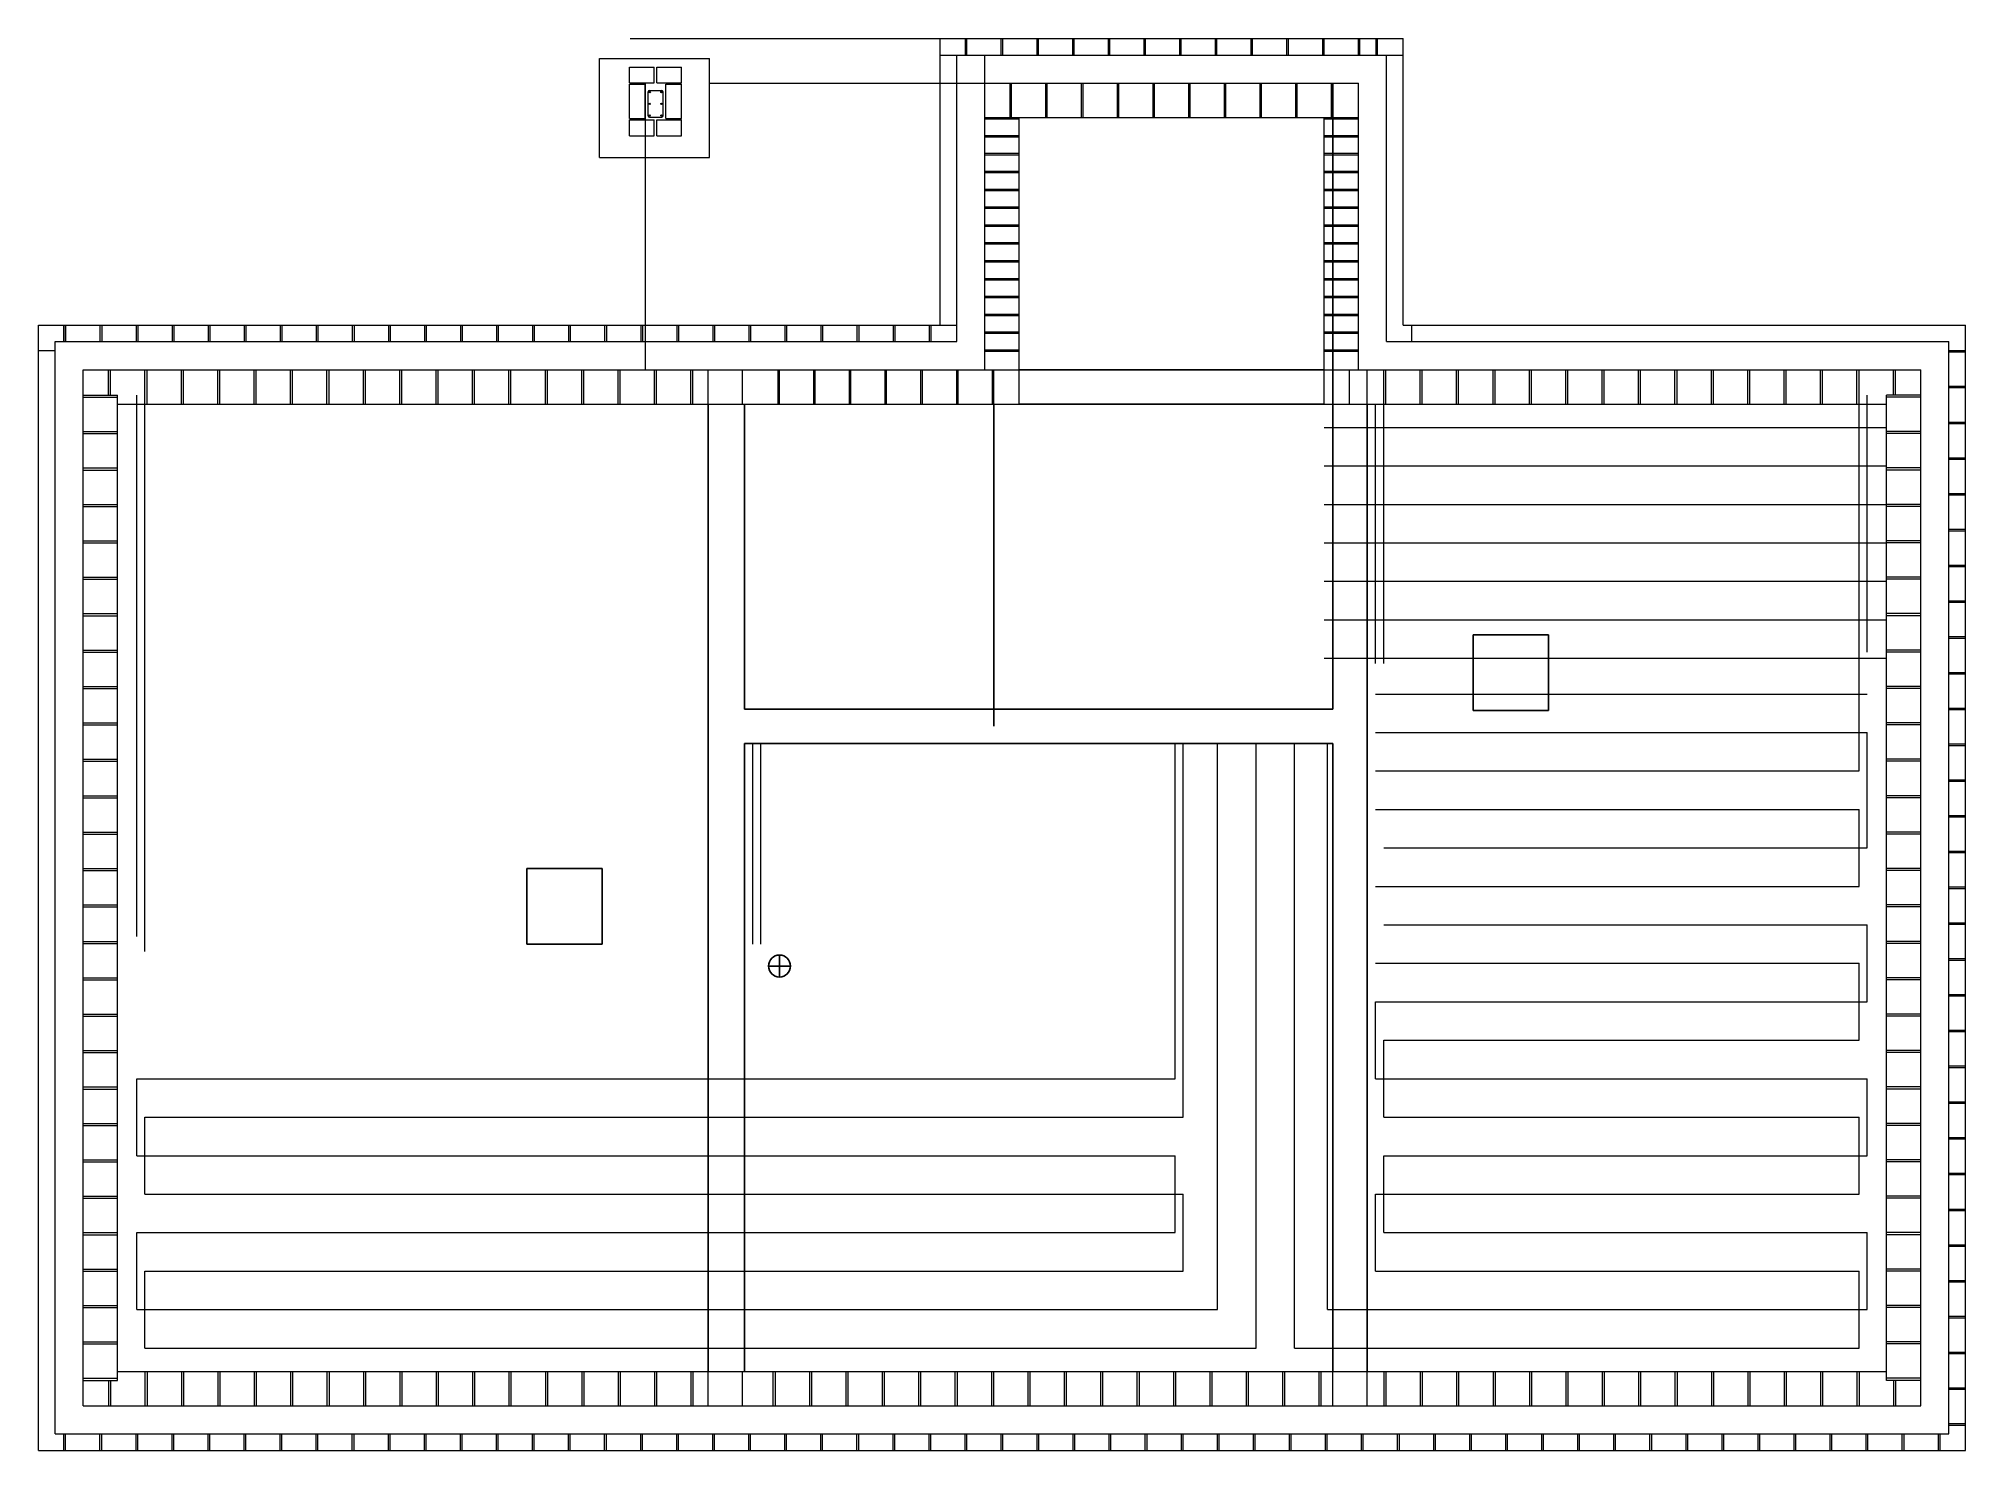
# Model space of a CAD drawing. Extents: x -45 to 1358, y -45 to 982.
import ezdxf

# ---------------------------------------------------------------- set-up
doc = ezdxf.new("R2010")
doc.units = 0
doc.layers.get('0').update_dxf_attribs({"linetype": 'CONTINUOUS', "lineweight": 0})
doc.layers.add('strop', color=7, linetype='CONTINUOUS', lineweight=25)
doc.layers.add('wezownica', color=1, linetype='CONTINUOUS', lineweight=0)

msp = doc.modelspace()

# ---------------------------------------------------------------- linework, layer by layer
for p, q in [((385.75, 982.5), (948.5, 982.5)), ((611.5, 774), (611.5, 982.5)), ((630, 970.5), (630, 982.5)), ((631, 970.5), (631, 982.5)), ((656, 970.5), (656, 982.5)), ((657, 970.5), (657, 982.5)), ((682, 970.5), (682, 982.5)), ((683, 970.5), (683, 982.5)), ((708, 970.5), (708, 982.5)), ((709, 970.5), (709, 982.5)), ((734, 970.5), (734, 982.5)), ((735, 970.5), (735, 982.5)), ((760, 970.5), (760, 982.5)), ((761, 970.5), (761, 982.5)), ((786, 970.5), (786, 982.5)), ((787, 970.5), (787, 982.5)), ((812, 970.5), (812, 982.5)), ((813, 970.5), (813, 982.5)), ((838, 970.5), (838, 982.5)), ((839, 970.5), (839, 982.5)), ((864, 970.5), (864, 982.5)), ((865, 970.5), (865, 982.5)), ((890, 970.5), (890, 982.5)), ((891, 970.5), (891, 982.5)), ((916, 970.5), (916, 982.5)), ((917, 970.5), (917, 982.5)), ((929, 970.5), (929, 982.5)), ((930, 970.5), (930, 982.5)), ((948.5, 774), (948.5, 982.5)), ((611.5, 970.5), (948.5, 970.5)), ((623.5, 762), (623.5, 970.5)), ((644, 741.5), (644, 970)), ((936.5, 762), (936.5, 970.5)), ((363.5, 896), (363.5, 968)), ((363.5, 968), (443.5, 968)), ((385.25, 961.8), (403.25, 961.8)), ((385.25, 950.3), (385.25, 961.8)), ((403.25, 950.3), (403.25, 961.8)), ((405.25, 950.3), (405.25, 961.8)), ((405.25, 961.8), (423.25, 961.8)), ((423.25, 950.3), (423.25, 961.8)), ((443.5, 896), (443.5, 968)), ((385.25, 950.3), (403.25, 950.3)), ((385.25, 949.3), (396.75, 949.3)), ((385.25, 924.3), (385.25, 949.3)), ((396.75, 924.3), (396.75, 949.3)), ((397, 741.5), (397, 950)), ((398.8, 926.25), (398.8, 943.75)), ((399.75, 944.7), (408.75, 944.7)), ((405.25, 950.3), (423.25, 950.3)), ((409.7, 926.25), (409.7, 943.75)), ((411.75, 924.3), (411.75, 949.3)), ((411.75, 949.3), (423.25, 949.3)), ((423.25, 924.3), (423.25, 949.3)), ((443.5, 950), (916, 950)), ((662.5, 925), (662.5, 950)), ((663.5, 925), (663.5, 950)), ((688.5, 925), (688.5, 950)), ((689.5, 925), (689.5, 950)), ((714.5, 925), (714.5, 950)), ((715.5, 925), (715.5, 950)), ((740.5, 925), (740.5, 950)), ((741.5, 925), (741.5, 950)), ((766.5, 925), (766.5, 950)), ((767.5, 925), (767.5, 950)), ((792.5, 925), (792.5, 950)), ((793.5, 925), (793.5, 950)), ((818.5, 925), (818.5, 950)), ((819.5, 925), (819.5, 950)), ((844.5, 925), (844.5, 950)), ((845.5, 925), (845.5, 950)), ((870.5, 925), (870.5, 950)), ((871.5, 925), (871.5, 950)), ((896.5, 925), (896.5, 950)), ((897.5, 925), (897.5, 950)), ((916, 741.5), (916, 950)), ((385.25, 924.3), (396.75, 924.3)), ((385.25, 911.8), (385.25, 923.3)), ((385.25, 923.3), (403.25, 923.3)), ((399.75, 925.3), (408.75, 925.3)), ((403.25, 911.8), (403.25, 923.3)), ((405.25, 911.8), (405.25, 923.3)), ((405.25, 923.3), (423.25, 923.3)), ((411.75, 924.3), (423.25, 924.3)), ((423.25, 911.8), (423.25, 923.3)), ((644, 925), (916, 925)), ((644, 924), (669, 924)), ((644, 912), (669, 912)), ((669, 716.5), (669, 925)), ((891, 716.5), (891, 925)), ((891, 924), (916, 924)), ((891, 912), (916, 912)), ((385.25, 911.8), (403.25, 911.8)), ((405.25, 911.8), (423.25, 911.8)), ((644, 911), (669, 911)), ((644, 899), (669, 899)), ((644, 898), (669, 898)), ((891, 911), (916, 911)), ((891, 899), (916, 899)), ((891, 898), (916, 898)), ((363.5, 896), (443.5, 896)), ((644, 886), (669, 886)), ((644, 885), (669, 885)), ((891, 886), (916, 886)), ((891, 885), (916, 885)), ((644, 873), (669, 873)), ((644, 872), (669, 872)), ((891, 873), (916, 873)), ((891, 872), (916, 872)), ((644, 860), (669, 860)), ((644, 859), (669, 859)), ((891, 860), (916, 860)), ((891, 859), (916, 859)), ((644, 847), (669, 847)), ((644, 846), (669, 846)), ((891, 847), (916, 847)), ((891, 846), (916, 846)), ((644, 834), (669, 834)), ((644, 833), (669, 833)), ((891, 834), (916, 834)), ((891, 833), (916, 833)), ((644, 821), (669, 821)), ((644, 820), (669, 820)), ((891, 821), (916, 821)), ((891, 820), (916, 820)), ((644, 808), (669, 808)), ((644, 807), (669, 807)), ((891, 808), (916, 808)), ((891, 807), (916, 807)), ((644, 795), (669, 795)), ((644, 794), (669, 794)), ((891, 795), (916, 795)), ((891, 794), (916, 794)), ((-45, -45), (-45, 774)), ((-45, 774), (623.5, 774)), ((-26.5, 762), (-26.5, 774)), ((-26.5, 774), (-26.5, 762)), ((-25.2547, 774), (-25.2547, 762)), ((-0.2547, 774), (-0.2547, 762)), ((0.9906, 774), (0.9906, 762)), ((25.9906, 774), (25.9906, 762)), ((27.2359, 774), (27.2359, 762)), ((52.2359, 774), (52.2359, 762)), ((53.4812, 774), (53.4812, 762)), ((78.4812, 774), (78.4812, 762)), ((79.7265, 774), (79.7265, 762)), ((104.7265, 774), (104.7265, 762)), ((105.9718, 774), (105.9718, 762)), ((130.9718, 774), (130.9718, 762)), ((132.2171, 774), (132.2171, 762)), ((157.2171, 774), (157.2171, 762)), ((158.4624, 774), (158.4624, 762)), ((183.4624, 774), (183.4624, 762)), ((184.7077, 774), (184.7077, 762)), ((209.7077, 774), (209.7077, 762)), ((210.953, 774), (210.953, 762)), ((235.953, 774), (235.953, 762)), ((237.1983, 774), (237.1983, 762)), ((262.1983, 774), (262.1983, 762)), ((263.4436, 774), (263.4436, 762)), ((288.4436, 774), (288.4436, 762)), ((289.6889, 774), (289.6889, 762)), ((314.6889, 774), (314.6889, 762)), ((315.9342, 774), (315.9342, 762)), ((340.9342, 774), (340.9342, 762)), ((342.1795, 774), (342.1795, 762)), ((367.1795, 774), (367.1795, 762)), ((368.4248, 774), (368.4248, 762)), ((393.4248, 774), (393.4248, 762)), ((394.6701, 774), (394.6701, 762)), ((419.6701, 774), (419.6701, 762)), ((420.9154, 774), (420.9154, 762)), ((445.9154, 774), (445.9154, 762)), ((447.1607, 774), (447.1607, 762)), ((472.1607, 774), (472.1607, 762)), ((473.406, 774), (473.406, 762)), ((498.406, 774), (498.406, 762)), ((499.6513, 774), (499.6513, 762)), ((524.6513, 774), (524.6513, 762)), ((525.8966, 774), (525.8966, 762)), ((550.8966, 774), (550.8966, 762)), ((552.1419, 774), (552.1419, 762)), ((577.1419, 774), (577.1419, 762)), ((578.3872, 774), (578.3872, 762)), ((603.3872, 774), (603.3872, 762)), ((604.6325, 774), (604.6325, 762)), ((644, 782), (669, 782)), ((644, 781), (669, 781)), ((891, 782), (916, 782)), ((891, 781), (916, 781)), ((948.5, 774), (1358, 774)), ((955, 762), (955, 774)), ((1358, -45), (1358, 774)), ((-33, -33), (-33, 762)), ((-33, 762), (623.5, 762)), ((644, 769), (669, 769)), ((644, 768), (669, 768)), ((891, 769), (916, 769)), ((891, 768), (916, 768)), ((936.5, 762), (1346, 762)), ((1346, -33), (1346, 762)), ((-45, 755.5), (-33, 755.5)), ((644, 756), (669, 756)), ((644, 755), (669, 755)), ((891, 756), (916, 756)), ((891, 755), (916, 755)), ((1346, 755.5), (1358, 755.5)), ((1346, 754.47), (1358, 754.47)), ((-12.5, -12.5), (-12.5, 741.5)), ((-12.5, 741.5), (669, 741.5)), ((6, 723), (6, 741.5)), ((7.5, 723), (7.5, 741.5)), ((32.5, 716.5), (32.5, 741.5)), ((34, 716.5), (34, 741.5)), ((59, 716.5), (59, 741.5)), ((60.5, 716.5), (60.5, 741.5)), ((85.5, 716.5), (85.5, 741.5)), ((87, 716.5), (87, 741.5)), ((112, 716.5), (112, 741.5)), ((113.5, 716.5), (113.5, 741.5)), ((138.5, 716.5), (138.5, 741.5)), ((140, 716.5), (140, 741.5)), ((165, 716.5), (165, 741.5)), ((166.5, 716.5), (166.5, 741.5)), ((191.5, 716.5), (191.5, 741.5)), ((193, 716.5), (193, 741.5)), ((218, 716.5), (218, 741.5)), ((219.5, 716.5), (219.5, 741.5)), ((244.5, 716.5), (244.5, 741.5)), ((246, 716.5), (246, 741.5)), ((271, 716.5), (271, 741.5)), ((272.5, 716.5), (272.5, 741.5)), ((297.5, 716.5), (297.5, 741.5)), ((299, 716.5), (299, 741.5)), ((324, 716.5), (324, 741.5)), ((325.5, 716.5), (325.5, 741.5)), ((350.5, 716.5), (350.5, 741.5)), ((352, 716.5), (352, 741.5)), ((377, 716.5), (377, 741.5)), ((378.5, 716.5), (378.5, 741.5)), ((403.5, 716.5), (403.5, 741.5)), ((405, 716.5), (405, 741.5)), ((430, 716.5), (430, 741.5)), ((431.5, 716.5), (431.5, 741.5)), ((442.5, 716.5), (442.5, 741.5)), ((467.5, 716.5), (467.5, 741.5)), ((493.5, 716.5), (493.5, 741.5)), ((494.5, 716.5), (494.5, 741.5)), ((519.5, 716.5), (519.5, 741.5)), ((520.5, 716.5), (520.5, 741.5)), ((545.5, 716.5), (545.5, 741.5)), ((546.5, 716.5), (546.5, 741.5)), ((571.5, 716.5), (571.5, 741.5)), ((572.5, 716.5), (572.5, 741.5)), ((597.5, 716.5), (597.5, 741.5)), ((598.5, 716.5), (598.5, 741.5)), ((623.5, 716.5), (623.5, 741.5)), ((624.5, 716.5), (624.5, 741.5)), ((649.5, 716.5), (649.5, 741.5)), ((650.5, 716.5), (650.5, 741.5)), ((891, 741.5), (1325.5, 741.5)), ((909.5, 716.5), (909.5, 741.5)), ((922.5, 716.5), (922.5, 741.5)), ((934.5, 716.5), (934.5, 741.5)), ((936, 716.5), (936, 741.5)), ((961, 716.5), (961, 741.5)), ((962.5, 716.5), (962.5, 741.5)), ((987.5, 716.5), (987.5, 741.5)), ((989, 716.5), (989, 741.5)), ((1014, 716.5), (1014, 741.5)), ((1015.5, 716.5), (1015.5, 741.5)), ((1040.5, 716.5), (1040.5, 741.5)), ((1042, 716.5), (1042, 741.5)), ((1067, 716.5), (1067, 741.5)), ((1068.5, 716.5), (1068.5, 741.5)), ((1093.5, 716.5), (1093.5, 741.5)), ((1095, 716.5), (1095, 741.5)), ((1120, 716.5), (1120, 741.5)), ((1121.5, 716.5), (1121.5, 741.5)), ((1146.5, 716.5), (1146.5, 741.5)), ((1148, 716.5), (1148, 741.5)), ((1173, 716.5), (1173, 741.5)), ((1174.5, 716.5), (1174.5, 741.5)), ((1199.5, 716.5), (1199.5, 741.5)), ((1201, 716.5), (1201, 741.5)), ((1226, 716.5), (1226, 741.5)), ((1227.5, 716.5), (1227.5, 741.5)), ((1252.5, 716.5), (1252.5, 741.5)), ((1254, 716.5), (1254, 741.5)), ((1279, 716.5), (1279, 741.5)), ((1280.5, 716.5), (1280.5, 741.5)), ((1305.5, 723), (1305.5, 741.5)), ((1307, 723), (1307, 741.5)), ((1325.5, -12.5), (1325.5, 741.5)), ((-12.5, 723), (12.5, 723)), ((-12.5, 721.5), (12.5, 721.5)), ((12.5, 6), (12.5, 723)), ((12.5, 716.5), (669, 716.5)), ((891, 716.5), (1300.5, 716.5)), ((1325.5, 723), (1300.5, 723)), ((1300.5, 6), (1300.5, 723)), ((1325.5, 721.5), (1300.5, 721.5)), ((1346, 729.47), (1358, 729.47)), ((1346, 728.44), (1358, 728.44)), ((1346, 703.44), (1358, 703.44)), ((1346, 702.41), (1358, 702.41)), ((-12.5, 696.5), (12.5, 696.5)), ((-12.5, 695), (12.5, 695)), ((1325.5, 696.5), (1300.5, 696.5)), ((1325.5, 695), (1300.5, 695)), ((1346, 677.41), (1358, 677.41)), ((1346, 676.38), (1358, 676.38)), ((-12.5, 670), (12.5, 670)), ((-12.5, 668.5), (12.5, 668.5)), ((1325.5, 670), (1300.5, 670)), ((1325.5, 668.5), (1300.5, 668.5)), ((1346, 651.38), (1358, 651.38)), ((1346, 650.35), (1358, 650.35)), ((-12.5, 643.5), (12.5, 643.5)), ((-12.5, 642), (12.5, 642)), ((1325.5, 643.5), (1300.5, 643.5)), ((1325.5, 642), (1300.5, 642)), ((1346, 625.35), (1358, 625.35)), ((1346, 624.32), (1358, 624.32)), ((-12.5, 617), (12.5, 617)), ((-12.5, 615.5), (12.5, 615.5)), ((1325.5, 617), (1300.5, 617)), ((1325.5, 615.5), (1300.5, 615.5)), ((-12.5, 590.5), (12.5, 590.5)), ((1325.5, 590.5), (1300.5, 590.5)), ((1346, 599.32), (1358, 599.32)), ((1346, 598.29), (1358, 598.29)), ((-12.5, 589), (12.5, 589)), ((1325.5, 589), (1300.5, 589)), ((-12.5, 564), (12.5, 564)), ((-12.5, 562.5), (12.5, 562.5)), ((1325.5, 564), (1300.5, 564)), ((1325.5, 562.5), (1300.5, 562.5)), ((1346, 573.29), (1358, 573.29)), ((1346, 572.26), (1358, 572.26)), ((1346, 547.26), (1358, 547.26)), ((-12.5, 537.5), (12.5, 537.5)), ((-12.5, 536), (12.5, 536)), ((1325.5, 537.5), (1300.5, 537.5)), ((1325.5, 536), (1300.5, 536)), ((1346, 546.23), (1358, 546.23)), ((1346, 521.23), (1358, 521.23)), ((1346, 520.2), (1358, 520.2)), ((-12.5, 511), (12.5, 511)), ((-12.5, 509.5), (12.5, 509.5)), ((1325.5, 511), (1300.5, 511)), ((1325.5, 509.5), (1300.5, 509.5)), ((1346, 495.2), (1358, 495.2)), ((1346, 494.17), (1358, 494.17)), ((-12.5, 484.5), (12.5, 484.5)), ((-12.5, 483), (12.5, 483)), ((1325.5, 484.5), (1300.5, 484.5)), ((1325.5, 483), (1300.5, 483)), ((1346, 469.17), (1358, 469.17)), ((1346, 468.14), (1358, 468.14)), ((-12.5, 458), (12.5, 458)), ((-12.5, 456.5), (12.5, 456.5)), ((1325.5, 458), (1300.5, 458)), ((1325.5, 456.5), (1300.5, 456.5)), ((1346, 443.14), (1358, 443.14)), ((1346, 442.11), (1358, 442.11)), ((-12.5, 431.5), (12.5, 431.5)), ((-12.5, 430), (12.5, 430)), ((1325.5, 431.5), (1300.5, 431.5)), ((1325.5, 430), (1300.5, 430)), ((1346, 417.11), (1358, 417.11)), ((1346, 416.08), (1358, 416.08)), ((-12.5, 405), (12.5, 405)), ((-12.5, 403.5), (12.5, 403.5)), ((1325.5, 405), (1300.5, 405)), ((1325.5, 403.5), (1300.5, 403.5)), ((1346, 391.08), (1358, 391.08)), ((1346, 390.05), (1358, 390.05)), ((-12.5, 378.5), (12.5, 378.5)), ((-12.5, 377), (12.5, 377)), ((1325.5, 378.5), (1300.5, 378.5)), ((1325.5, 377), (1300.5, 377)), ((1346, 365.05), (1358, 365.05)), ((-12.5, 352), (12.5, 352)), ((1325.5, 352), (1300.5, 352)), ((1346, 363.95), (1358, 363.95)), ((-12.5, 350.5), (12.5, 350.5)), ((1325.5, 350.5), (1300.5, 350.5)), ((1346, 338.95), (1358, 338.95)), ((1346, 337.92), (1358, 337.92)), ((-12.5, 325.5), (12.5, 325.5)), ((-12.5, 324), (12.5, 324)), ((1325.5, 325.5), (1300.5, 325.5)), ((1325.5, 324), (1300.5, 324)), ((1346, 312.92), (1358, 312.92)), ((1346, 311.89), (1358, 311.89)), ((-12.5, 299), (12.5, 299)), ((-12.5, 297.5), (12.5, 297.5)), ((1325.5, 299), (1300.5, 299)), ((1325.5, 297.5), (1300.5, 297.5)), ((1346, 286.89), (1358, 286.89)), ((1346, 285.86), (1358, 285.86)), ((-12.5, 272.5), (12.5, 272.5)), ((-12.5, 271), (12.5, 271)), ((1325.5, 272.5), (1300.5, 272.5)), ((1325.5, 271), (1300.5, 271)), ((1346, 260.86), (1358, 260.86)), ((1346, 259.83), (1358, 259.83)), ((-12.5, 246), (12.5, 246)), ((-12.5, 244.5), (12.5, 244.5)), ((1325.5, 246), (1300.5, 246)), ((1325.5, 244.5), (1300.5, 244.5)), ((1346, 234.83), (1358, 234.83)), ((1346, 233.8), (1358, 233.8)), ((-12.5, 219.5), (12.5, 219.5)), ((-12.5, 218), (12.5, 218)), ((1325.5, 219.5), (1300.5, 219.5)), ((1325.5, 218), (1300.5, 218)), ((1346, 208.8), (1358, 208.8)), ((1346, 207.77), (1358, 207.77)), ((-12.5, 193), (12.5, 193)), ((-12.5, 191.5), (12.5, 191.5)), ((1325.5, 193), (1300.5, 193)), ((1325.5, 191.5), (1300.5, 191.5)), ((1346, 182.77), (1358, 182.77)), ((1346, 181.74), (1358, 181.74)), ((-12.5, 166.5), (12.5, 166.5)), ((-12.5, 165), (12.5, 165)), ((1325.5, 166.5), (1300.5, 166.5)), ((1325.5, 165), (1300.5, 165)), ((1346, 156.74), (1358, 156.74)), ((1346, 155.71), (1358, 155.71)), ((-12.5, 140), (12.5, 140)), ((-12.5, 138.5), (12.5, 138.5)), ((1325.5, 140), (1300.5, 140)), ((1325.5, 138.5), (1300.5, 138.5)), ((1346, 130.71), (1358, 130.71)), ((1346, 129.68), (1358, 129.68)), ((-12.5, 113.5), (12.5, 113.5)), ((1325.5, 113.5), (1300.5, 113.5)), ((-12.5, 112), (12.5, 112)), ((1325.5, 112), (1300.5, 112)), ((1346, 104.68), (1358, 104.68)), ((1346, 103.65), (1358, 103.65)), ((-12.5, 87), (12.5, 87)), ((-12.5, 85.5), (12.5, 85.5)), ((1325.5, 87), (1300.5, 87)), ((1325.5, 85.5), (1300.5, 85.5)), ((1346, 78.65), (1358, 78.65)), ((1346, 77.62), (1358, 77.62)), ((-12.5, 60.5), (12.5, 60.5)), ((-12.5, 59), (12.5, 59)), ((1325.5, 60.5), (1300.5, 60.5)), ((1325.5, 59), (1300.5, 59)), ((1346, 52.62), (1358, 52.62)), ((1346, 51.59), (1358, 51.59)), ((-12.5, 34), (12.5, 34)), ((-12.5, 32.5), (12.5, 32.5)), ((1325.5, 34), (1300.5, 34)), ((1325.5, 32.5), (1300.5, 32.5)), ((1346, 26.59), (1358, 26.59)), ((1346, 25.56), (1358, 25.56)), ((-12.5, 7.5), (12.5, 7.5)), ((-12.5, 6), (12.5, 6)), ((6, 6), (6, -12.5)), ((7.5, 6), (7.5, -12.5)), ((12.5, 12.5), (1300.5, 12.5)), ((32.5, 12.5), (32.5, -12.5)), ((34, 12.5), (34, -12.5)), ((59, 12.5), (59, -12.5)), ((60.5, 12.5), (60.5, -12.5)), ((85.5, 12.5), (85.5, -12.5)), ((87, 12.5), (87, -12.5)), ((112, 12.5), (112, -12.5)), ((113.5, 12.5), (113.5, -12.5)), ((138.5, 12.5), (138.5, -12.5)), ((140, 12.5), (140, -12.5)), ((165, 12.5), (165, -12.5)), ((166.5, 12.5), (166.5, -12.5)), ((191.5, 12.5), (191.5, -12.5)), ((193, 12.5), (193, -12.5)), ((218, 12.5), (218, -12.5)), ((219.5, 12.5), (219.5, -12.5)), ((244.5, 12.5), (244.5, -12.5)), ((246, 12.5), (246, -12.5)), ((271, 12.5), (271, -12.5)), ((272.5, 12.5), (272.5, -12.5)), ((297.5, 12.5), (297.5, -12.5)), ((299, 12.5), (299, -12.5)), ((324, 12.5), (324, -12.5)), ((325.5, 12.5), (325.5, -12.5)), ((350.5, 12.5), (350.5, -12.5)), ((352, 12.5), (352, -12.5)), ((377, 12.5), (377, -12.5)), ((378.5, 12.5), (378.5, -12.5)), ((403.5, 12.5), (403.5, -12.5)), ((405, 12.5), (405, -12.5)), ((430, 12.5), (430, -12.5)), ((431.5, 12.5), (431.5, -12.5)), ((442.5, -12.5), (442.5, 12.5)), ((467.5, -12.5), (467.5, 12.5)), ((490, -12.5), (490, 12.5)), ((491.5, -12.5), (491.5, 12.5)), ((516.5, -12.5), (516.5, 12.5)), ((518, -12.5), (518, 12.5)), ((543, -12.5), (543, 12.5)), ((544.5, -12.5), (544.5, 12.5)), ((569.5, -12.5), (569.5, 12.5)), ((571, -12.5), (571, 12.5)), ((596, -12.5), (596, 12.5)), ((597.5, -12.5), (597.5, 12.5)), ((622.5, -12.5), (622.5, 12.5)), ((624, -12.5), (624, 12.5)), ((649, -12.5), (649, 12.5)), ((650.5, -12.5), (650.5, 12.5)), ((675.5, -12.5), (675.5, 12.5)), ((677, -12.5), (677, 12.5)), ((702, -12.5), (702, 12.5)), ((703.5, -12.5), (703.5, 12.5)), ((728.5, -12.5), (728.5, 12.5)), ((730, -12.5), (730, 12.5)), ((755, -12.5), (755, 12.5)), ((756.5, -12.5), (756.5, 12.5)), ((781.5, -12.5), (781.5, 12.5)), ((783, -12.5), (783, 12.5)), ((808, -12.5), (808, 12.5)), ((809.5, -12.5), (809.5, 12.5)), ((834.5, -12.5), (834.5, 12.5)), ((836, -12.5), (836, 12.5)), ((861, -12.5), (861, 12.5)), ((862.5, -12.5), (862.5, 12.5)), ((887.5, -12.5), (887.5, 12.5)), ((889, -12.5), (889, 12.5)), ((897.5, -12.5), (897.5, 12.5)), ((922.5, -12.5), (922.5, 12.5)), ((934.5, 12.5), (934.5, -12.5)), ((936, 12.5), (936, -12.5)), ((961, 12.5), (961, -12.5)), ((962.5, 12.5), (962.5, -12.5)), ((987.5, 12.5), (987.5, -12.5)), ((989, 12.5), (989, -12.5)), ((1014, 12.5), (1014, -12.5)), ((1015.5, 12.5), (1015.5, -12.5)), ((1040.5, 12.5), (1040.5, -12.5)), ((1042, 12.5), (1042, -12.5)), ((1067, 12.5), (1067, -12.5)), ((1068.5, 12.5), (1068.5, -12.5)), ((1093.5, 12.5), (1093.5, -12.5)), ((1095, 12.5), (1095, -12.5)), ((1120, 12.5), (1120, -12.5)), ((1121.5, 12.5), (1121.5, -12.5)), ((1146.5, 12.5), (1146.5, -12.5)), ((1148, 12.5), (1148, -12.5)), ((1173, 12.5), (1173, -12.5)), ((1174.5, 12.5), (1174.5, -12.5)), ((1199.5, 12.5), (1199.5, -12.5)), ((1201, 12.5), (1201, -12.5)), ((1226, 12.5), (1226, -12.5)), ((1227.5, 12.5), (1227.5, -12.5)), ((1252.5, 12.5), (1252.5, -12.5)), ((1254, 12.5), (1254, -12.5)), ((1279, 12.5), (1279, -12.5)), ((1280.5, 12.5), (1280.5, -12.5)), ((1325.5, 7.5), (1300.5, 7.5)), ((1325.5, 6), (1300.5, 6)), ((1305.5, 6), (1305.5, -12.5)), ((1307, 6), (1307, -12.5)), ((1346, 0.56), (1358, 0.56)), ((-12.5, -12.5), (1325.5, -12.5)), ((1346, -0.47), (1358, -0.47)), ((1346, -25.47), (1358, -25.47)), ((1346, -26.5), (1358, -26.5)), ((-33, -33), (1346, -33)), ((-26.5, -45), (-26.5, -33)), ((-25.2547, -45), (-25.2547, -33)), ((-0.2547, -45), (-0.2547, -33)), ((0.9906, -45), (0.9906, -33)), ((25.9906, -45), (25.9906, -33)), ((27.2359, -45), (27.2359, -33)), ((52.2359, -45), (52.2359, -33)), ((53.4812, -45), (53.4812, -33)), ((78.4812, -45), (78.4812, -33)), ((79.7265, -45), (79.7265, -33)), ((104.7265, -45), (104.7265, -33)), ((105.9718, -45), (105.9718, -33)), ((130.9718, -45), (130.9718, -33)), ((132.2171, -45), (132.2171, -33)), ((157.2171, -45), (157.2171, -33)), ((158.4624, -45), (158.4624, -33)), ((183.4624, -45), (183.4624, -33)), ((184.7077, -45), (184.7077, -33)), ((209.7077, -45), (209.7077, -33)), ((210.953, -45), (210.953, -33)), ((235.953, -45), (235.953, -33)), ((237.1983, -45), (237.1983, -33)), ((262.1983, -45), (262.1983, -33)), ((263.4436, -45), (263.4436, -33)), ((288.4436, -45), (288.4436, -33)), ((289.6889, -45), (289.6889, -33)), ((314.6889, -45), (314.6889, -33)), ((315.9342, -45), (315.9342, -33)), ((340.9342, -45), (340.9342, -33)), ((342.1795, -45), (342.1795, -33)), ((367.1795, -45), (367.1795, -33)), ((368.4248, -45), (368.4248, -33)), ((393.4248, -45), (393.4248, -33)), ((394.6701, -45), (394.6701, -33)), ((419.6701, -45), (419.6701, -33)), ((420.9154, -45), (420.9154, -33)), ((445.9154, -45), (445.9154, -33)), ((447.1607, -45), (447.1607, -33)), ((472.1607, -45), (472.1607, -33)), ((473.406, -45), (473.406, -33)), ((498.406, -45), (498.406, -33)), ((499.6513, -45), (499.6513, -33)), ((524.6513, -45), (524.6513, -33)), ((525.8966, -45), (525.8966, -33)), ((550.8966, -45), (550.8966, -33)), ((552.1419, -45), (552.1419, -33)), ((577.1419, -45), (577.1419, -33)), ((578.3872, -45), (578.3872, -33)), ((603.3872, -45), (603.3872, -33)), ((604.6325, -45), (604.6325, -33)), ((629.6325, -45), (629.6325, -33)), ((630.8778, -45), (630.8778, -33)), ((655.8778, -45), (655.8778, -33)), ((657.1222, -45), (657.1222, -33)), ((682.1222, -45), (682.1222, -33)), ((683.3675, -45), (683.3675, -33)), ((708.3675, -45), (708.3675, -33)), ((709.6128, -45), (709.6128, -33)), ((734.6128, -45), (734.6128, -33)), ((735.8581, -45), (735.8581, -33)), ((760.8581, -45), (760.8581, -33)), ((762.1034, -45), (762.1034, -33)), ((787.1034, -45), (787.1034, -33)), ((788.3487, -45), (788.3487, -33)), ((813.3487, -45), (813.3487, -33)), ((814.594, -45), (814.594, -33)), ((839.594, -45), (839.594, -33)), ((840.8393, -45), (840.8393, -33)), ((865.8393, -45), (865.8393, -33)), ((867.0846, -45), (867.0846, -33)), ((892.0846, -45), (892.0846, -33)), ((893.3299, -45), (893.3299, -33)), ((918.3299, -45), (918.3299, -33)), ((919.5752, -45), (919.5752, -33)), ((944.5752, -45), (944.5752, -33)), ((945.8205, -45), (945.8205, -33)), ((970.8205, -45), (970.8205, -33)), ((972.0658, -45), (972.0658, -33)), ((997.0658, -45), (997.0658, -33)), ((998.3111, -45), (998.3111, -33)), ((1023.3111, -45), (1023.3111, -33)), ((1024.5564, -45), (1024.5564, -33)), ((1049.5564, -45), (1049.5564, -33)), ((1050.8017, -45), (1050.8017, -33)), ((1075.8017, -45), (1075.8017, -33)), ((1077.047, -45), (1077.047, -33)), ((1102.047, -45), (1102.047, -33)), ((1103.2923, -45), (1103.2923, -33)), ((1128.2923, -45), (1128.2923, -33)), ((1129.5376, -45), (1129.5376, -33)), ((1154.5376, -45), (1154.5376, -33)), ((1155.7829, -45), (1155.7829, -33)), ((1180.7829, -45), (1180.7829, -33)), ((1182.0282, -45), (1182.0282, -33)), ((1207.0282, -45), (1207.0282, -33)), ((1208.2735, -45), (1208.2735, -33)), ((1233.2735, -45), (1233.2735, -33)), ((1234.5188, -45), (1234.5188, -33)), ((1259.5188, -45), (1259.5188, -33)), ((1260.7641, -45), (1260.7641, -33)), ((1285.7641, -45), (1285.7641, -33)), ((1287.0094, -45), (1287.0094, -33)), ((1312.0094, -45), (1312.0094, -33)), ((1313.2547, -45), (1313.2547, -33)), ((1338.2547, -45), (1338.2547, -33)), ((1339.5, -45), (1339.5, -33)), ((-45, -45), (1358, -45))]:
    msp.add_line(p, q)
for centre in [(400, 943.5), (408.5, 943.5), (400, 935), (400, 926.5), (408.5, 935), (408.5, 926.5)]:
    msp.add_circle(centre, 0.5)
for centre, start, end in [((399.75, 943.75), 90, 180), ((408.75, 943.75), 0, 90), ((399.75, 926.25), 180, 270), ((408.75, 926.25), 270, 0)]:
    msp.add_arc(centre, 0.95, start, end)
at = {"layer": 'strop'}
for p, q in [((897.5, 494.5), (897.5, 950)), ((669, 741.5), (891, 741.5)), ((442.5, 12.5), (442.5, 716.5)), ((469, 494.5), (469, 716.5)), ((650.5, 482), (650.5, 716.5)), ((669, 716.5), (891, 716.5)), ((922.5, 12.5), (922.5, 716.5)), ((999.5, 548.5), (1054.5, 548.5)), ((999.5, 493.5), (999.5, 548.5)), ((1054.5, 493.5), (1054.5, 548.5)), ((469, 494.5), (897.5, 494.5)), ((999.5, 493.5), (1054.5, 493.5)), ((469, 12.5), (469, 469.5)), ((469, 469.5), (897.5, 469.5)), ((897.5, 12.5), (897.5, 469.5)), ((310.5, 323.5), (310.5, 378.5)), ((310.5, 378.5), (365.5, 378.5)), ((365.5, 323.5), (365.5, 378.5)), ((310.5, 323.5), (365.5, 323.5)), ((494.5, 299.5), (494.5, 315.5)), ((486.5, 307.5), (502.5, 307.5))]:
    msp.add_line(p, q, dxfattribs=at)
msp.add_circle((494.5, 307.5), 8, dxfattribs=at)
at = {"layer": 'wezownica'}
for p, q in [((26.5, 558.8181), (26.5, 723)), ((32.5, 555.1417), (32.5, 723)), ((928.5, 527.7601), (928.5, 716.5)), ((934.5, 657.6702), (934.5, 716.5)), ((1280.5, 657.6702), (1280.5, 723)), ((1286.5, 657.6702), (1286.5, 723)), ((891, 699.5), (1300.5, 699.5)), ((891, 671.5), (1300.5, 671.5)), ((934.5, 527.7601), (934.5, 657.6702)), ((1280.5, 449.5), (1280.5, 657.6702)), ((1286.5, 535.8795), (1286.5, 657.6702)), ((891, 643.5), (1300.5, 643.5)), ((891, 615.5), (1300.5, 615.5)), ((891, 587.5), (1300.5, 587.5)), ((26.5, 457.7162), (26.5, 558.8181)), ((32.5, 455.878), (32.5, 555.1417)), ((891, 559.5), (1300.5, 559.5)), ((891, 531.5), (1300.5, 531.5)), ((928.5, 505.5), (1286.5, 505.5)), ((928.5, 477.5), (1286.5, 477.5)), ((1286.5, 393.5), (1286.5, 477.5)), ((475, 323.5), (475, 469.5)), ((481, 323.5), (481, 469.5)), ((782.5, 362.1289), (782.5, 469.5)), ((788.5, 363.9671), (788.5, 469.5)), ((813.5, 57.5), (813.5, 469.5)), ((841.5, 29.5), (841.5, 469.5)), ((869.5, 29.5), (869.5, 469.5)), ((893.5, 57.5), (893.5, 469.5)), ((26.5, 329.0409), (26.5, 457.7162)), ((32.5, 318.0116), (32.5, 455.878)), ((928.5, 449.5), (1280.5, 449.5)), ((928.5, 421.5), (1280.5, 421.5)), ((1280.5, 365.5), (1280.5, 421.5)), ((934.5, 393.5), (1286.5, 393.5)), ((928.5, 365.5), (1280.5, 365.5)), ((782.5, 268.3798), (782.5, 362.1289)), ((788.5, 266.5416), (788.5, 363.9671)), ((934.5, 337.5), (1286.5, 337.5)), ((1286.5, 281.5), (1286.5, 337.5)), ((928.5, 309.5), (1280.5, 309.5)), ((1280.5, 253.5), (1280.5, 309.5)), ((928.5, 281.5), (1286.5, 281.5)), ((928.5, 225.5), (928.5, 281.5)), ((782.5, 225.5), (782.5, 268.3798)), ((788.5, 197.5), (788.5, 266.5416)), ((934.5, 253.5), (1280.5, 253.5)), ((934.5, 197.5), (934.5, 253.5)), ((26.5, 169.5), (26.5, 225.5)), ((26.5, 225.5), (782.5, 225.5)), ((928.5, 225.5), (1286.5, 225.5)), ((1286.5, 169.5), (1286.5, 225.5)), ((32.5, 141.5), (32.5, 197.5)), ((32.5, 197.5), (788.5, 197.5)), ((934.5, 197.5), (1280.5, 197.5)), ((1280.5, 141.5), (1280.5, 197.5)), ((26.5, 169.5), (782.5, 169.5)), ((782.5, 113.5), (782.5, 169.5)), ((934.5, 169.5), (1286.5, 169.5)), ((934.5, 113.5), (934.5, 169.5)), ((32.5, 141.5), (788.5, 141.5)), ((788.5, 85.5), (788.5, 141.5)), ((928.5, 141.5), (1280.5, 141.5)), ((928.5, 85.5), (928.5, 141.5)), ((26.5, 57.5), (26.5, 113.5)), ((26.5, 113.5), (782.5, 113.5)), ((934.5, 113.5), (1286.5, 113.5)), ((1286.5, 57.5), (1286.5, 113.5)), ((32.5, 29.5), (32.5, 85.5)), ((32.5, 85.5), (788.5, 85.5)), ((928.5, 85.5), (1280.5, 85.5)), ((1280.5, 29.5), (1280.5, 85.5)), ((26.5, 57.5), (813.5, 57.5)), ((893.5, 57.5), (1286.5, 57.5)), ((32.5, 29.5), (841.5, 29.5)), ((869.5, 29.5), (1280.5, 29.5))]:
    msp.add_line(p, q, dxfattribs=at)

doc.saveas('drawing.dxf')
